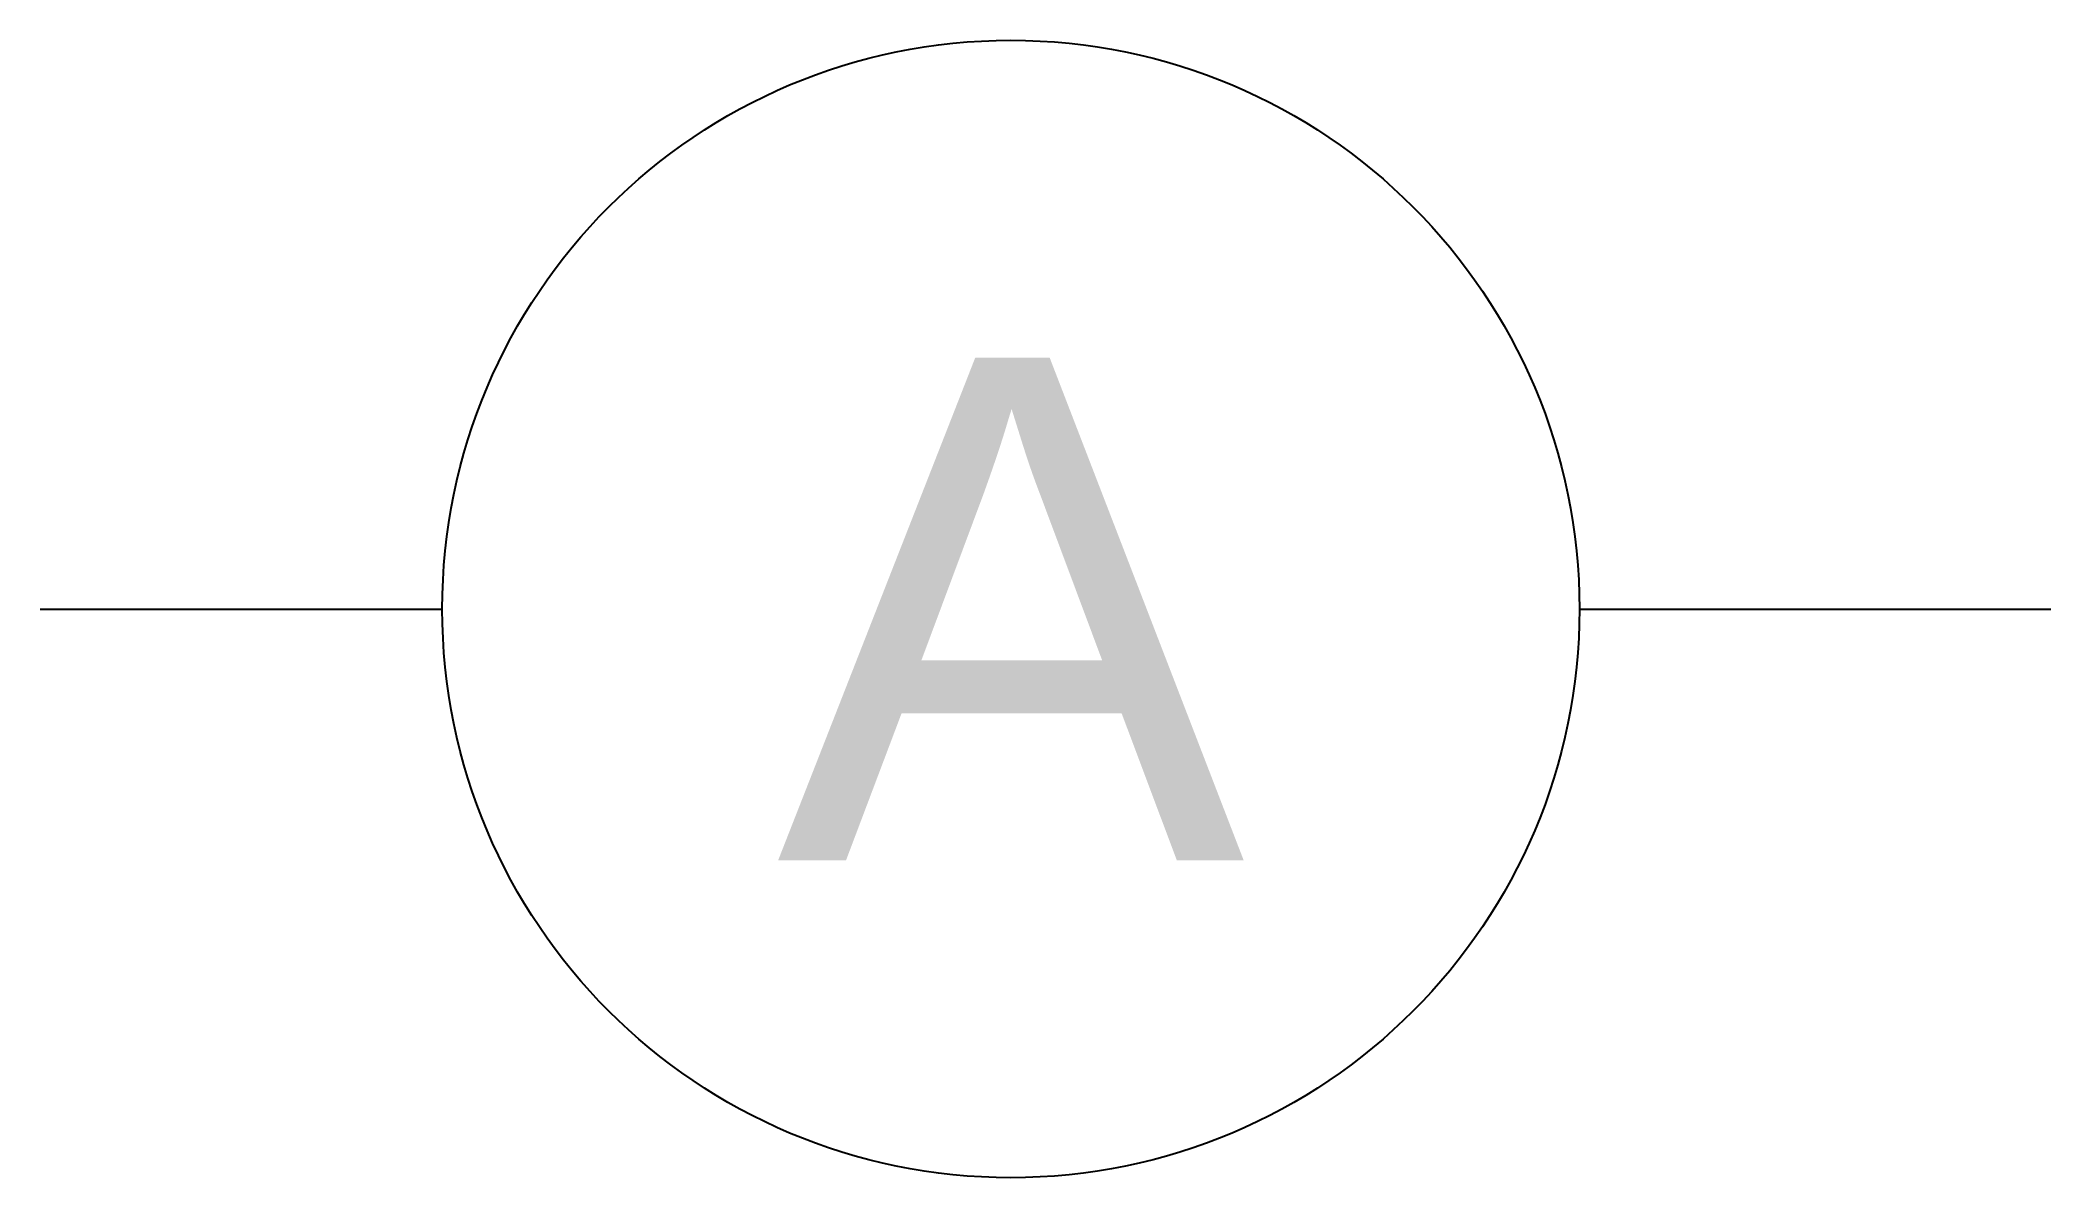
# Model space of a CAD drawing. Header units: millimetres. Extents: x 0 to 10, y -2.8 to 2.8.
import ezdxf

# ---------------------------------------------------------------- set-up
doc = ezdxf.new("R2010")
doc.units = ezdxf.units.MM
doc.layers.get('0').update_dxf_attribs({"lineweight": 25})
doc.styles.add('textstyle11', font='')
doc.styles.get('textstyle11').set_extended_font_data('Arial')

msp = doc.modelspace()

# ---------------------------------------------------------------- linework, layer by layer
for p, q in [((0, 0), (2, 0)), ((7.657, 0), (10, 0))]:
    msp.add_line(p, q)
msp.add_circle((4.828, 0), 2.828)

# ---------------------------------------------------------------- texts
at = {"insert": (4.828, 0), "char_height": 2.5, "attachment_point": 5, "style": 'textstyle11'}
msp.add_mtext('A', dxfattribs=at)

doc.saveas('drawing.dxf')
